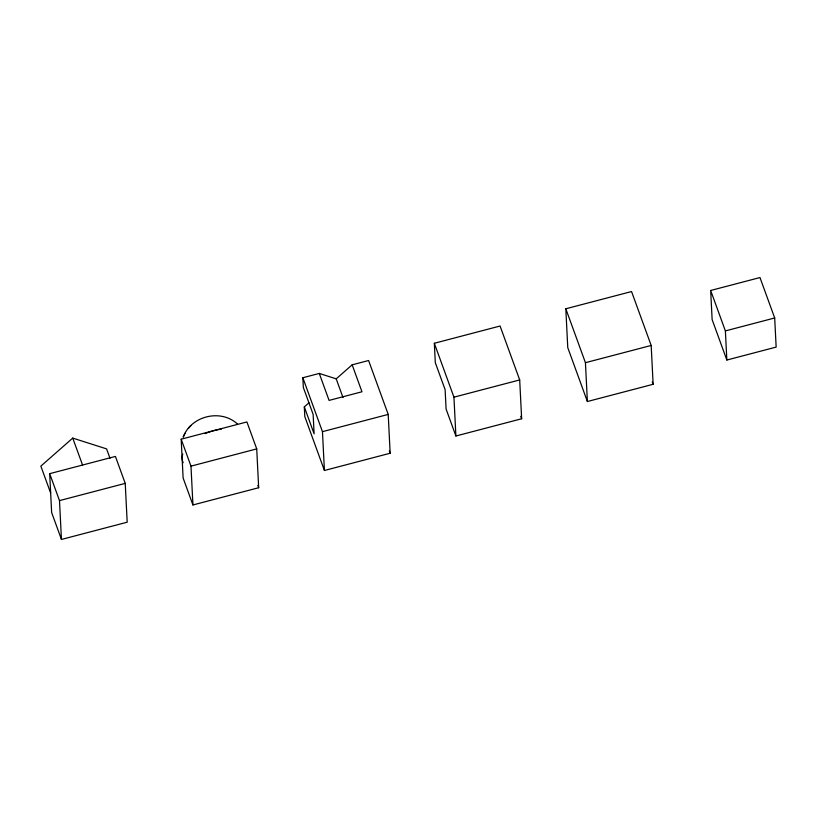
<?xml version="1.0" encoding="UTF-8"?>
<svg xmlns="http://www.w3.org/2000/svg" width="817" height="817" viewBox="0 0 817 817"><rect width="100%" height="100%" fill="white"/><g stroke="black" fill="none" stroke-linecap="round" stroke-linejoin="round"><path stroke-width="1.23" d="M237.624 424.186C221.07 408.5 190.892 415.771 183.171 437.177L184.009 435.451M184.254 434.899L185.03 433.296M188.37 428.363L190.923 425.555M110.009 458.266L106.588 448.89L72.744 438.096L40.85 466.129L50.664 493.08M304.312 406.876L314.116 433.827L313.146 414.403L303.332 387.452L302.841 377.75L319.273 373.44L336.206 378.843L352.158 364.821L368.59 360.511L388.208 414.413L390.158 453.241L324.42 470.49L304.792 416.578L304.312 406.876L309 402.75M434.327 343.273L500.075 326.024L519.694 379.936L521.644 418.764L455.896 436.002L446.092 409.051L445.112 389.638L435.308 362.687L434.327 343.273L453.946 397.174L455.896 436.002M565.813 308.785L631.551 291.546L651.18 345.458L653.13 384.286L587.382 401.525L567.764 347.613L565.813 308.785L585.432 362.697L587.382 401.525M710.667 290.484L759.973 277.555L774.69 317.976L776.15 347.102L726.844 360.031L712.128 319.6L710.667 290.484L725.384 330.916L726.844 360.031M49.684 473.666L115.422 456.427L125.236 483.378L127.186 522.206L61.449 539.445L51.634 512.494L49.684 473.666L59.498 500.617L61.449 539.445M181.17 439.189L246.908 421.94L256.722 448.901L258.672 487.729L192.935 504.967L183.12 478.016L181.17 439.189L190.984 466.139L192.935 504.967M59.498 500.617L125.236 483.378M190.984 466.139L256.722 448.901M324.42 470.49L322.46 431.662L388.208 414.413M453.946 397.174L519.694 379.936M585.432 362.697L651.18 345.458M725.384 330.916L774.69 317.976M652.252 381.886L653.13 384.286M520.766 416.364L521.644 418.764M389.29 450.851L390.158 453.241M352.158 364.821L361.972 391.772L329.077 400.401L319.273 373.44M336.206 378.843L343.028 397.593M302.841 377.75L322.46 431.662M257.825 485.38L258.672 487.729M72.744 438.096L82.558 465.047M183.182 462.708A34.314 18.842 -20 0 1 182.753 454.068M205.169 433.623A34.314 18.842 -20 0 1 221.376 429.129"/></g></svg>
